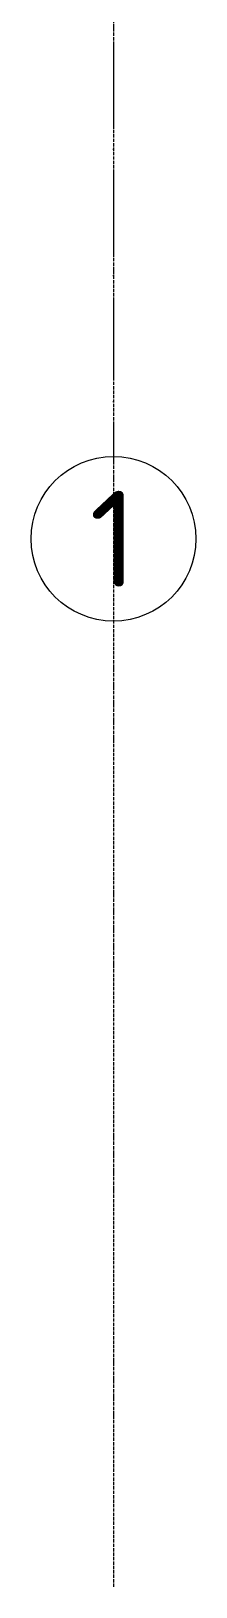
# Model space of a CAD drawing. Header units: millimetres. Extents: x -5016 to 63303, y -6019 to 98943.
# Drawn here: x -300 to 300, y -6019 to -350 of the extents above; entities that cross this region are included whole.
import ezdxf
from ezdxf.enums import TextEntityAlignment as Align

# ---------------------------------------------------------------- set-up
doc = ezdxf.new("R2010")
doc.units = ezdxf.units.MM
doc.linetypes.add('ОВ_ШП', pattern=[460, 300, -80, 0, -80])
doc.linetypes.add('Осевая 12-2-2', pattern=[16, 12, -2, 0, -2])
for name, color, linetype, lineweight in [('S-GRID', 8, 'Continuous', 13), ('АР_подложка', 8, 'Continuous', 13), ('ОВ_размеры', 7, 'Continuous', 13)]:
    doc.layers.add(name, color=color, linetype=linetype, lineweight=lineweight)
doc.styles.add('GOST', font='isocpeur.ttf', dxfattribs={"width": 0.9})

# ---------------------------------------------------------------- blocks, each defined once
blk = doc.blocks.new('АР_plan1')
at = {"layer": 'S-GRID', "color": 251, "linetype": 'Осевая 12-2-2', "true_color": 0x646464}
blk.add_line((2168.2, 22574.8), (2168.2, -1346.2), dxfattribs=at)

msp = doc.modelspace()

# ---------------------------------------------------------------- block references
at = {"layer": 'АР_подложка'}
msp.add_blockref('АР_plan1', (-2168, -4673), dxfattribs=at)

# ---------------------------------------------------------------- next in the draw order: linework, layer by layer
at = {"layer": 'ОВ_размеры', "linetype": 'ОВ_ШП'}
msp.add_lwpolyline([(0, -400), (0, -1900)], dxfattribs=at)
at = {"layer": 'ОВ_размеры'}
msp.add_circle((0, -2200), 300, dxfattribs=at)

# ---------------------------------------------------------------- next in the draw order: texts
at = {"layer": 'ОВ_размеры', "style": 'GOST'}
msp.add_text('1', height=350, dxfattribs=at).set_placement((0, -2200), align=Align.MIDDLE_CENTER)

doc.saveas('drawing.dxf')
